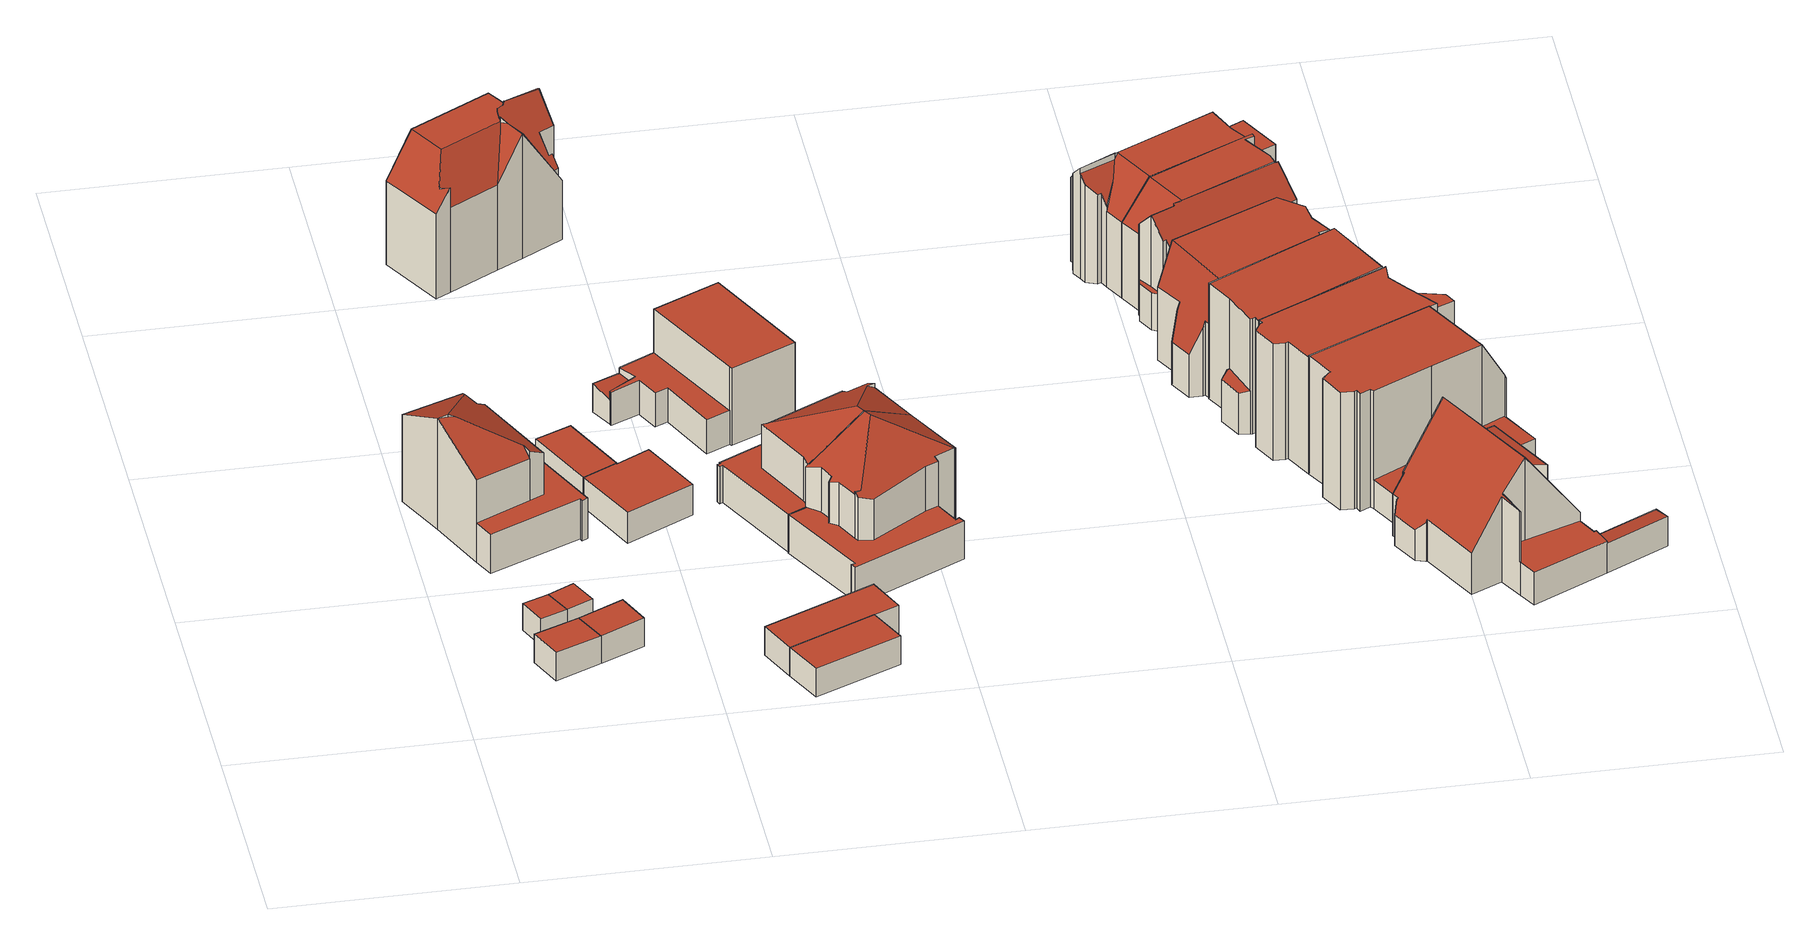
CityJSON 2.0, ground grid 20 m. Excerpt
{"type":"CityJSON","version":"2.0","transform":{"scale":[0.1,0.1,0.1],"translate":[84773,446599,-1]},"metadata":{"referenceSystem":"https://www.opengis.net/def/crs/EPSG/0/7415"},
"CityObjects":{
"building1":{"type":"Building","attributes":{"b3_bag_bag_overlap":0,"b3_dak_type":"horizontal","b3_h_dak_50p":3.14,"b3_h_dak_70p":3.15,"b3_h_dak_max":3.27,"b3_h_dak_min":3.03,"b3_h_maaiveld":0.453,"b3_kas_warenhuis":false,"b3_mutatie_ahn3_ahn4":false,"b3_opp_buitenmuur":30.89,"b3_opp_dak_plat":12.88,"b3_opp_dak_schuin":0,"b3_opp_grond":12.88,"b3_opp_scheidingsmuur":8.09,"b3_reconstructie_onvolledig":false,"b3_rmse_lod12":0.0433,"b3_rmse_lod13":0.0433,"b3_rmse_lod22":0.0393,"b3_val3dity_lod12":"[]","b3_val3dity_lod13":"[]","b3_val3dity_lod22":"[]","b3_volume_lod12":34.73,"b3_volume_lod13":34.73,"b3_volume_lod22":34.55,"geconstateerd":false,"oorspronkelijkbouwjaar":2001,"status":"Pand in gebruik"},"children":["building1-1"]},
"building1-1":{"type":"BuildingPart","parents":["building1"],"geometry":[{"type":"Solid","lod":"2.2","boundaries":[[[[0,1,2,3]],[[4,2,1,5]],[[6,3,2,4]],[[7,0,3,6]],[[5,1,0,7]],[[5,7,6,4]]]],"semantics":{"surfaces":[{"type":"GroundSurface"},{"type":"WallSurface","on_footprint_edge":true},{"type":"RoofSurface"}],"values":[[0,1,1,1,1,2]]}}]},
"building2":{"type":"Building","attributes":{"b3_bag_bag_overlap":0,"b3_dak_type":"horizontal","b3_h_dak_50p":2.95,"b3_h_dak_70p":2.98,"b3_h_dak_max":3.1,"b3_h_dak_min":2.84,"b3_h_maaiveld":0.466,"b3_kas_warenhuis":false,"b3_mutatie_ahn3_ahn4":false,"b3_opp_buitenmuur":19.03,"b3_opp_dak_plat":6.5,"b3_opp_dak_schuin":0,"b3_opp_grond":6.5,"b3_opp_scheidingsmuur":6.44,"b3_reconstructie_onvolledig":false,"b3_rmse_lod12":0.0446,"b3_rmse_lod13":0.0446,"b3_rmse_lod22":0.0413,"b3_val3dity_lod12":"[]","b3_val3dity_lod13":"[]","b3_val3dity_lod22":"[]","b3_volume_lod12":16.26,"b3_volume_lod13":16.26,"b3_volume_lod22":16.22,"geconstateerd":false,"oorspronkelijkbouwjaar":2000,"status":"Pand in gebruik"},"children":["building2-1"]},
"building2-1":{"type":"BuildingPart","parents":["building2"],"geometry":[{"type":"Solid","lod":"2.2","boundaries":[[[[8,9,10,11]],[[12,8,11,13]],[[13,11,10,14]],[[14,10,9,15]],[[15,9,8,12]],[[15,12,13,14]]]],"semantics":{"surfaces":[{"type":"GroundSurface"},{"type":"WallSurface","on_footprint_edge":true},{"type":"RoofSurface"}],"values":[[0,1,1,1,1,2]]}}]},
"building3":{"type":"Building","attributes":{"b3_bag_bag_overlap":0,"b3_dak_type":"horizontal","b3_h_dak_50p":2.95,"b3_h_dak_70p":2.97,"b3_h_dak_max":3.22,"b3_h_dak_min":2.82,"b3_h_maaiveld":0.473,"b3_kas_warenhuis":false,"b3_mutatie_ahn3_ahn4":false,"b3_opp_buitenmuur":18.56,"b3_opp_dak_plat":6.34,"b3_opp_dak_schuin":0,"b3_opp_grond":6.34,"b3_opp_scheidingsmuur":6.44,"b3_reconstructie_onvolledig":false,"b3_rmse_lod12":0.0489,"b3_rmse_lod13":0.0489,"b3_rmse_lod22":0.0444,"b3_val3dity_lod12":"[]","b3_val3dity_lod13":"[]","b3_val3dity_lod22":"[]","b3_volume_lod12":15.8,"b3_volume_lod13":15.8,"b3_volume_lod22":15.72,"geconstateerd":false,"oorspronkelijkbouwjaar":2000,"status":"Pand in gebruik"},"children":["building3-1"]},
"building3-1":{"type":"BuildingPart","parents":["building3"],"geometry":[{"type":"Solid","lod":"2.2","boundaries":[[[[10,16,17,11]],[[18,17,16,19]],[[13,11,17,18]],[[14,10,11,13]],[[19,16,10,14]],[[19,14,13,18]]]],"semantics":{"surfaces":[{"type":"GroundSurface"},{"type":"WallSurface","on_footprint_edge":true},{"type":"RoofSurface"}],"values":[[0,1,1,1,1,2]]}}]},
"building4":{"type":"Building","attributes":{"b3_bag_bag_overlap":0,"b3_bouwlagen":3,"b3_dak_type":"slanted","b3_h_dak_50p":8.57,"b3_h_dak_70p":9.2,"b3_h_dak_max":10.97,"b3_h_dak_min":0.78,"b3_h_maaiveld":0.42,"b3_kas_warenhuis":false,"b3_mutatie_ahn3_ahn4":false,"b3_opp_buitenmuur":213.4,"b3_opp_dak_plat":38.55,"b3_opp_dak_schuin":71.16,"b3_opp_grond":101.94,"b3_opp_scheidingsmuur":97.45,"b3_reconstructie_onvolledig":false,"b3_rmse_lod12":3.26,"b3_rmse_lod13":0.669,"b3_rmse_lod22":0.322,"b3_val3dity_lod12":"[]","b3_val3dity_lod13":"[]","b3_val3dity_lod22":"[]","b3_volume_lod12":890.57,"b3_volume_lod13":725.4,"b3_volume_lod22":702.52,"geconstateerd":false,"oorspronkelijkbouwjaar":2000,"status":"Pand in gebruik"},"children":["building4-1"]},
"building4-1":{"type":"BuildingPart","parents":["building4"],"geometry":[{"type":"Solid","lod":"2.2","boundaries":[[[[20,21,22,23,24,25,26,27,28,29,30,31,32,33]],[[34,31,30,35]],[[35,30,29,36]],[[37,38,39]],[[36,29,28,40]],[[40,28,27,41]],[[41,27,26,42]],[[43,44,25,24,45]],[[46,47,48,49]],[[49,50,51]],[[52,23,22,53]],[[53,22,21,54]],[[42,26,25,44]],[[55,56,44,43]],[[47,33,32,57]],[[45,24,23,52]],[[58,20,33,47,46]],[[50,49,48,56,55]],[[54,21,20,58]],[[38,37,58]],[[57,32,31,34]],[[50,55,43,45,52,37,39,51]],[[38,58,46,49,51,39]],[[37,52,53,54,58]],[[57,34,35,36,40,41,42,44,56,48,47]]]],"semantics":{"surfaces":[{"type":"GroundSurface"},{"type":"WallSurface","on_footprint_edge":true},{"type":"WallSurface","on_footprint_edge":false},{"type":"RoofSurface"}],"values":[[0,1,1,2,1,1,1,1,2,2,1,1,1,2,1,1,1,2,1,2,1,3,3,3,3]]}}]},
"building5":{"type":"Building","attributes":{"b3_bag_bag_overlap":0,"b3_dak_type":"horizontal","b3_h_dak_50p":3.13,"b3_h_dak_70p":3.15,"b3_h_dak_max":3.24,"b3_h_dak_min":2.98,"b3_h_maaiveld":0.472,"b3_kas_warenhuis":false,"b3_mutatie_ahn3_ahn4":false,"b3_opp_buitenmuur":30.28,"b3_opp_dak_plat":12.7,"b3_opp_dak_schuin":0,"b3_opp_grond":12.7,"b3_opp_scheidingsmuur":8.09,"b3_reconstructie_onvolledig":false,"b3_rmse_lod12":0.042,"b3_rmse_lod13":0.042,"b3_rmse_lod22":0.0359,"b3_val3dity_lod12":"[]","b3_val3dity_lod13":"[]","b3_val3dity_lod22":"[]","b3_volume_lod12":33.99,"b3_volume_lod13":33.99,"b3_volume_lod22":33.8,"geconstateerd":false,"oorspronkelijkbouwjaar":2001,"status":"Pand in gebruik"},"children":["building5-1"]},
"building5-1":{"type":"BuildingPart","parents":["building5"],"geometry":[{"type":"Solid","lod":"2.2","boundaries":[[[[59,1,0,60]],[[61,59,60,62]],[[62,60,0,7]],[[7,0,1,5]],[[5,1,59,61]],[[5,61,62,7]]]],"semantics":{"surfaces":[{"type":"GroundSurface"},{"type":"WallSurface","on_footprint_edge":true},{"type":"RoofSurface"}],"values":[[0,1,1,1,1,2]]}}]},
"building6":{"type":"Building","attributes":{"b3_bag_bag_overlap":0,"b3_dak_type":"horizontal","b3_h_dak_50p":2.86,"b3_h_dak_70p":2.87,"b3_h_dak_max":2.99,"b3_h_dak_min":2.57,"b3_h_maaiveld":0.124,"b3_kas_warenhuis":false,"b3_mutatie_ahn3_ahn4":false,"b3_opp_buitenmuur":43.77,"b3_opp_dak_plat":20.63,"b3_opp_dak_schuin":0,"b3_opp_grond":20.63,"b3_opp_scheidingsmuur":8.85,"b3_reconstructie_onvolledig":false,"b3_rmse_lod12":0.0372,"b3_rmse_lod13":0.0372,"b3_rmse_lod22":0.0362,"b3_val3dity_lod12":"[]","b3_val3dity_lod13":"[]","b3_val3dity_lod22":"[]","b3_volume_lod12":56.62,"b3_volume_lod13":56.62,"b3_volume_lod22":56.45,"geconstateerd":false,"oorspronkelijkbouwjaar":2000,"status":"Pand in gebruik"},"children":["building6-1"]},
"building6-1":{"type":"BuildingPart","parents":["building6"],"geometry":[{"type":"Solid","lod":"2.2","boundaries":[[[[63,64,65,66]],[[67,65,64,68]],[[69,66,65,67]],[[70,63,66,69]],[[68,64,63,70]],[[68,70,69,67]]]],"semantics":{"surfaces":[{"type":"GroundSurface"},{"type":"WallSurface","on_footprint_edge":true},{"type":"RoofSurface"}],"values":[[0,1,1,1,1,2]]}}]},
"building7":{"type":"Building","attributes":{"b3_bag_bag_overlap":0,"b3_bouwlagen":2,"b3_dak_type":"horizontal","b3_h_dak_50p":2.9,"b3_h_dak_70p":3.01,"b3_h_dak_max":3.26,"b3_h_dak_min":2.72,"b3_h_maaiveld":0.139,"b3_kas_warenhuis":false,"b3_mutatie_ahn3_ahn4":false,"b3_opp_buitenmuur":61.26,"b3_opp_dak_plat":38.73,"b3_opp_dak_schuin":0,"b3_opp_grond":38.73,"b3_opp_scheidingsmuur":8.85,"b3_reconstructie_onvolledig":false,"b3_rmse_lod12":0.142,"b3_rmse_lod13":0.142,"b3_rmse_lod22":0.124,"b3_val3dity_lod12":"[]","b3_val3dity_lod13":"[]","b3_val3dity_lod22":"[]","b3_volume_lod12":111.57,"b3_volume_lod13":111.57,"b3_volume_lod22":108.86,"geconstateerd":false,"oorspronkelijkbouwjaar":2000,"status":"Pand in gebruik (niet ingemeten)"},"children":["building7-1"]},
"building7-1":{"type":"BuildingPart","parents":["building7"],"geometry":[{"type":"Solid","lod":"2.2","boundaries":[[[[71,72,73,65,64,74,75]],[[76,71,75,77]],[[78,73,72,79]],[[67,65,73,78]],[[80,74,64,68]],[[68,64,65,67]],[[77,75,74,80]],[[79,72,71,76]],[[79,76,77,80,68,67,78]]]],"semantics":{"surfaces":[{"type":"GroundSurface"},{"type":"WallSurface","on_footprint_edge":true},{"type":"RoofSurface"}],"values":[[0,1,1,1,1,1,1,1,2]]}}]},
"building8":{"type":"Building","attributes":{"b3_bag_bag_overlap":0,"b3_dak_type":"horizontal","b3_h_dak_50p":2.9,"b3_h_dak_70p":2.91,"b3_h_dak_max":3.02,"b3_h_dak_min":2.67,"b3_h_maaiveld":0.216,"b3_kas_warenhuis":false,"b3_mutatie_ahn3_ahn4":false,"b3_opp_buitenmuur":40.46,"b3_opp_dak_plat":28.59,"b3_opp_dak_schuin":0,"b3_opp_grond":28.58,"b3_opp_scheidingsmuur":21.48,"b3_reconstructie_onvolledig":false,"b3_rmse_lod12":0.0459,"b3_rmse_lod13":0.0459,"b3_rmse_lod22":0.0409,"b3_val3dity_lod12":"[]","b3_val3dity_lod13":"[]","b3_val3dity_lod22":"[]","b3_volume_lod12":76.99,"b3_volume_lod13":76.99,"b3_volume_lod22":76.48,"geconstateerd":false,"oorspronkelijkbouwjaar":2002,"status":"Pand in gebruik"},"children":["building8-1"]},
"building8-1":{"type":"BuildingPart","parents":["building8"],"geometry":[{"type":"Solid","lod":"2.2","boundaries":[[[[81,82,83,84]],[[85,83,82,86]],[[87,84,83,85]],[[88,81,84,87]],[[86,82,81,88]],[[86,88,87,85]]]],"semantics":{"surfaces":[{"type":"GroundSurface"},{"type":"WallSurface","on_footprint_edge":true},{"type":"RoofSurface"}],"values":[[0,1,1,1,1,2]]}}]},
"building9":{"type":"Building","attributes":{"b3_bag_bag_overlap":0,"b3_bouwlagen":3,"b3_dak_type":"slanted","b3_h_dak_50p":11.2,"b3_h_dak_70p":11.78,"b3_h_dak_max":11.91,"b3_h_dak_min":6.09,"b3_h_maaiveld":0.107,"b3_kas_warenhuis":false,"b3_mutatie_ahn3_ahn4":false,"b3_opp_buitenmuur":236.27,"b3_opp_dak_plat":26.37,"b3_opp_dak_schuin":100.97,"b3_opp_grond":81.33,"b3_opp_scheidingsmuur":146.89,"b3_reconstructie_onvolledig":false,"b3_rmse_lod12":1.6,"b3_rmse_lod13":1.6,"b3_rmse_lod22":0.0394,"b3_val3dity_lod12":"[]","b3_val3dity_lod13":"[]","b3_val3dity_lod22":"[]","b3_volume_lod12":949.26,"b3_volume_lod13":949.26,"b3_volume_lod22":853.35,"geconstateerd":false,"oorspronkelijkbouwjaar":2008,"status":"Pand in gebruik"},"children":["building9-1"]},
"building9-1":{"type":"BuildingPart","parents":["building9"],"geometry":[{"type":"Solid","lod":"2.2","boundaries":[[[[89,90,91,92,93,94,95,96,97,98,99,100,101,102,103,104]],[[105,106,107]],[[108,93,92,109]],[[110,111,112,113]],[[113,112,114,115]],[[109,92,91,116]],[[117,100,99,118]],[[119,101,100,117]],[[118,99,98,120]],[[121,122,123,124]],[[106,105,102,101,119]],[[125,97,96,126]],[[127,128,129]],[[120,98,97,125]],[[130,104,103,131]],[[132,89,104,130]],[[131,103,102,105]],[[133,134,111,110]],[[135,136,95,94,137]],[[138,114,112]],[[138,112,139]],[[140,141,134,133]],[[142,143,144]],[[141,140,144]],[[143,142,145]],[[137,94,93,108]],[[124,123,136,135]],[[122,121,146]],[[147,148,146]],[[126,96,95,136]],[[116,91,90,149,150]],[[150,149,128,127]],[[148,147,151,152]],[[152,151,153]],[[149,90,89,132]],[[138,139,132,130,115,114]],[[124,135,137,121]],[[126,136,123,122,146,148,154,125]],[[150,127,129,155,108,109,116]],[[107,142,144,140,133,110,113,115,130,131,105]],[[145,153,151,147,146,121,137,108,155,112,111,134,141,144,143]],[[149,132,139,112,155,129,128]],[[142,107,106,119,117,118,120,125,154,148,152,153,145]]]],"semantics":{"surfaces":[{"type":"GroundSurface"},{"type":"WallSurface","on_footprint_edge":false},{"type":"WallSurface","on_footprint_edge":true},{"type":"RoofSurface"}],"values":[[0,1,2,1,1,2,2,2,2,1,2,2,1,2,2,2,2,1,2,1,1,1,1,1,1,2,1,1,1,2,2,1,1,1,2,3,3,3,3,3,3,3,3]]}}]},
"building10":{"type":"Building","attributes":{"b3_bag_bag_overlap":0,"b3_dak_type":"horizontal","b3_h_dak_50p":2.89,"b3_h_dak_70p":2.95,"b3_h_dak_max":3.09,"b3_h_dak_min":2.6,"b3_h_maaiveld":0.171,"b3_kas_warenhuis":false,"b3_mutatie_ahn3_ahn4":false,"b3_opp_buitenmuur":54.2,"b3_opp_dak_plat":36.25,"b3_opp_dak_schuin":0,"b3_opp_grond":36.25,"b3_opp_scheidingsmuur":21.48,"b3_reconstructie_onvolledig":false,"b3_rmse_lod12":0.0918,"b3_rmse_lod13":0.0918,"b3_rmse_lod22":0.0817,"b3_val3dity_lod12":"[]","b3_val3dity_lod13":"[]","b3_val3dity_lod22":"[]","b3_volume_lod12":100.75,"b3_volume_lod13":100.75,"b3_volume_lod22":99.24,"geconstateerd":false,"oorspronkelijkbouwjaar":2000,"status":"Pand in gebruik"},"children":["building10-1"]},
"building10-1":{"type":"BuildingPart","parents":["building10"],"geometry":[{"type":"Solid","lod":"2.2","boundaries":[[[[84,156,157,158]],[[87,84,158,159]],[[159,158,157,160]],[[160,157,156,161]],[[161,156,84,87]],[[161,87,159,160]]]],"semantics":{"surfaces":[{"type":"GroundSurface"},{"type":"WallSurface","on_footprint_edge":true},{"type":"RoofSurface"}],"values":[[0,1,1,1,1,2]]}}]},
"building11":{"type":"Building","attributes":{"b3_dak_type":"multiple horizontal","b3_h_dak_50p":7.28,"b3_h_dak_70p":7.32,"b3_h_dak_max":8.08,"b3_h_dak_min":2.28,"b3_h_maaiveld":-0.041,"b3_kas_warenhuis":false,"b3_mutatie_ahn3_ahn4":false,"b3_opp_buitenmuur":278.87,"b3_opp_dak_plat":90.12,"b3_opp_dak_schuin":5.19,"b3_opp_grond":95.24,"b3_opp_scheidingsmuur":0,"b3_reconstructie_onvolledig":false,"b3_rmse_lod12":2.58,"b3_rmse_lod13":0.211,"b3_rmse_lod22":0.0937,"b3_val3dity_lod12":"[]","b3_val3dity_lod13":"[]","b3_val3dity_lod22":"[]","b3_volume_lod12":699.58,"b3_volume_lod13":568.89,"b3_volume_lod22":563.5,"geconstateerd":false,"oorspronkelijkbouwjaar":1921,"status":"Verbouwing pand"},"children":["building11-1"]},
"building11-1":{"type":"BuildingPart","parents":["building11"],"geometry":[{"type":"Solid","lod":"2.2","boundaries":[[[[162,163,164,165,166,167,168,169,170,171,172,173,174,175]],[[176,177,178,179]],[[180,181,177,176]],[[182,164,163,183,184]],[[185,171,170,186]],[[187,172,171,185]],[[186,170,169,188]],[[188,169,168,189]],[[189,168,167,190]],[[191,190,167,166,192]],[[193,165,164,182]],[[184,183,190,191]],[[194,162,175,181,180]],[[195,174,173,178]],[[179,178,173,172,187]],[[181,175,174,195]],[[183,163,162,194]],[[192,166,165,193]],[[181,195,178,177]],[[183,194,180,176,179,187,185,186,188,189,190]],[[192,193,182,184,191]]]],"semantics":{"surfaces":[{"type":"GroundSurface"},{"type":"WallSurface","on_footprint_edge":false},{"type":"WallSurface","on_footprint_edge":true},{"type":"RoofSurface"}],"values":[[0,1,1,2,2,2,2,2,2,2,2,1,2,2,2,2,2,2,3,3,3]]}}]},
"building12":{"type":"Building","attributes":{"b3_bag_bag_overlap":0,"b3_bouwlagen":3,"b3_dak_type":"slanted","b3_h_dak_50p":8.1,"b3_h_dak_70p":8.7,"b3_h_dak_max":10.43,"b3_h_dak_min":0.25,"b3_h_maaiveld":0.075,"b3_kas_warenhuis":false,"b3_mutatie_ahn3_ahn4":false,"b3_opp_buitenmuur":205.43,"b3_opp_dak_plat":41.47,"b3_opp_dak_schuin":66.75,"b3_opp_grond":100.78,"b3_opp_scheidingsmuur":98.02,"b3_reconstructie_onvolledig":false,"b3_rmse_lod12":3.23,"b3_rmse_lod13":0.681,"b3_rmse_lod22":0.311,"b3_val3dity_lod12":"[]","b3_val3dity_lod13":"[]","b3_val3dity_lod22":"[]","b3_volume_lod12":860.66,"b3_volume_lod13":680.66,"b3_volume_lod22":659.55,"geconstateerd":false,"oorspronkelijkbouwjaar":2000,"status":"Pand in gebruik"},"children":["building12-1"]},
"building12-1":{"type":"BuildingPart","parents":["building12"],"geometry":[{"type":"Solid","lod":"2.2","boundaries":[[[[196,197,198,199,200,201,202,203,204,205,206,207,208,209,210,211,212,213]],[[214,200,199,215]],[[216,201,200,214]],[[217,218,219,220]],[[221,212,211,222]],[[215,199,198,223]],[[224,225,213,212,221]],[[226,206,205,227]],[[227,205,204,228]],[[229,230,218,217]],[[228,204,203,231]],[[232,202,201,216]],[[233,208,207,234,235]],[[236,209,208,233]],[[234,207,206,226]],[[222,211,210,237]],[[237,238,239]],[[238,237,210,209,236]],[[235,234,230,229]],[[240,196,213,225]],[[220,219,225,224]],[[223,198,197,241]],[[231,203,202,232]],[[241,197,196,240]],[[239,242,221,222,237]],[[229,242,239,238,236,233,235]],[[220,224,221,242,229,217]],[[241,240,225,219,218,230,234,226,227,228,231,232,216,214,215,223]]]],"semantics":{"surfaces":[{"type":"GroundSurface"},{"type":"WallSurface","on_footprint_edge":true},{"type":"WallSurface","on_footprint_edge":false},{"type":"RoofSurface"}],"values":[[0,1,1,2,1,1,1,1,1,2,1,1,1,1,1,1,2,1,2,1,2,1,1,1,3,3,3,3]]}}]},
"building13":{"type":"Building","attributes":{"b3_bag_bag_overlap":0,"b3_bouwlagen":3,"b3_dak_type":"slanted","b3_h_dak_50p":8.06,"b3_h_dak_70p":8.69,"b3_h_dak_max":10.45,"b3_h_dak_min":3.41,"b3_h_maaiveld":0.049,"b3_kas_warenhuis":false,"b3_mutatie_ahn3_ahn4":false,"b3_opp_buitenmuur":207.67,"b3_opp_dak_plat":37.09,"b3_opp_dak_schuin":69.19,"b3_opp_grond":100.94,"b3_opp_scheidingsmuur":98.02,"b3_reconstructie_onvolledig":false,"b3_rmse_lod12":3.22,"b3_rmse_lod13":0.615,"b3_rmse_lod22":0.0873,"b3_val3dity_lod12":"[]","b3_val3dity_lod13":"[]","b3_val3dity_lod22":"[]","b3_volume_lod12":868.66,"b3_volume_lod13":694.81,"b3_volume_lod22":672.47,"geconstateerd":false,"oorspronkelijkbouwjaar":2000,"status":"Pand in gebruik"},"children":["building13-1"]},
"building13-1":{"type":"BuildingPart","parents":["building13"],"geometry":[{"type":"Solid","lod":"2.2","boundaries":[[[[243,244,245,246,247,248,249,250,251,252,253,254,255,256]],[[257,255,254,258]],[[258,254,253,259]],[[259,253,252,260]],[[261,256,255,257]],[[262,243,256,261]],[[263,264,251,250,265]],[[265,250,249,266]],[[267,248,247,222]],[[268,269,264,263]],[[260,252,251,264]],[[270,271,272,273]],[[266,249,248,267]],[[274,275,276,277]],[[277,276,278,279]],[[273,272,269,268]],[[280,281,275,274]],[[282,245,244,240]],[[283,282,281,280]],[[221,246,245,282,283]],[[222,247,246,221]],[[279,278,284,285]],[[285,286,287]],[[286,285,284,271,270]],[[240,244,243,262]],[[221,288,266,267,222]],[[287,288,221,283,280,274,277,279,285]],[[286,270,273,268,263,265,266,288,287]],[[240,262,261,257,258,259,260,264,269,272,271,284,278,276,275,281,282]]]],"semantics":{"surfaces":[{"type":"GroundSurface"},{"type":"WallSurface","on_footprint_edge":true},{"type":"WallSurface","on_footprint_edge":false},{"type":"RoofSurface"}],"values":[[0,1,1,1,1,1,1,1,1,2,1,2,1,2,2,2,2,1,2,1,1,2,2,2,1,3,3,3,3]]}}]},
"building14":{"type":"Building","attributes":{"b3_bag_bag_overlap":0,"b3_bouwlagen":3,"b3_dak_type":"slanted","b3_h_dak_50p":10.21,"b3_h_dak_70p":10.31,"b3_h_dak_max":11.2,"b3_h_dak_min":-0.11,"b3_h_maaiveld":-0.233,"b3_kas_warenhuis":false,"b3_mutatie_ahn3_ahn4":false,"b3_opp_buitenmuur":256.6,"b3_opp_dak_plat":70.54,"b3_opp_dak_schuin":47.11,"b3_opp_grond":95.26,"b3_opp_scheidingsmuur":136.32,"b3_reconstructie_onvolledig":false,"b3_rmse_lod12":1.86,"b3_rmse_lod13":1.86,"b3_rmse_lod22":0.759,"b3_val3dity_lod12":"[]","b3_val3dity_lod13":"[]","b3_val3dity_lod22":"[]","b3_volume_lod12":1004.27,"b3_volume_lod13":1004.27,"b3_volume_lod22":931.93,"geconstateerd":false,"oorspronkelijkbouwjaar":1910,"status":"Pand in gebruik"},"children":["building14-1"]},
"building14-1":{"type":"BuildingPart","parents":["building14"],"geometry":[{"type":"Solid","lod":"2.2","boundaries":[[[[289,290,291,292,293,294,295,296,297,298,299,300,301,302]],[[303,300,299,304]],[[304,299,298,305]],[[306,301,300,303]],[[307,308,309,310]],[[305,298,297,311]],[[312,296,295,313]],[[311,297,296,312]],[[313,295,294,314]],[[315,291,290,316]],[[317,292,291,315]],[[318,302,301,306]],[[319,320,289,302,318]],[[314,294,293,321]],[[321,293,292,317,322]],[[316,290,289,320]],[[323,324,308,307]],[[325,326,324,323]],[[322,317,326,325]],[[310,309,320,319]],[[314,321,318,306,303,304,305,311,312,313]],[[320,309,308,324,326,317,315,316]],[[310,319,318,321,322,325,323,307]]]],"semantics":{"surfaces":[{"type":"GroundSurface"},{"type":"WallSurface","on_footprint_edge":true},{"type":"WallSurface","on_footprint_edge":false},{"type":"RoofSurface"}],"values":[[0,1,1,1,2,1,1,1,1,1,1,1,1,1,1,1,2,2,2,2,3,3,3]]}}]},
"building15":{"type":"Building","attributes":{"b3_bag_bag_overlap":0,"b3_bouwlagen":3,"b3_dak_type":"slanted","b3_h_dak_50p":9.61,"b3_h_dak_70p":9.98,"b3_h_dak_max":10.44,"b3_h_dak_min":-0.14,"b3_h_maaiveld":-0.22,"b3_kas_warenhuis":false,"b3_mutatie_ahn3_ahn4":false,"b3_opp_buitenmuur":229.39,"b3_opp_dak_plat":55.97,"b3_opp_dak_schuin":62.93,"b3_opp_grond":98.76,"b3_opp_scheidingsmuur":136.77,"b3_reconstructie_onvolledig":false,"b3_rmse_lod12":2.88,"b3_rmse_lod13":0.89,"b3_rmse_lod22":0.391,"b3_val3dity_lod12":"[]","b3_val3dity_lod13":"[]","b3_val3dity_lod22":"[]","b3_volume_lod12":1006.92,"b3_volume_lod13":895.75,"b3_volume_lod22":846.94,"geconstateerd":false,"oorspronkelijkbouwjaar":1918,"status":"Pand in gebruik"},"children":["building15-1"]},
"building15-1":{"type":"BuildingPart","parents":["building15"],"geometry":[{"type":"Solid","lod":"2.2","boundaries":[[[[327,328,329,330,331,332,333,334,335,336,337,338,339,340,341]],[[342,328,327,343,344]],[[345,329,328,342]],[[346,330,329,345]],[[347,341,340,348]],[[348,340,339,349]],[[350,351,352,353]],[[354,338,337,355]],[[349,339,338,354,356]],[[357,333,332,358]],[[353,352,358,359]],[[356,354,360]],[[361,334,333,357]],[[362,331,330,346]],[[363,335,334,361]],[[343,327,341,347]],[[355,337,336,364]],[[364,336,335,363,365]],[[359,358,332,331,362]],[[365,363,351,350]],[[344,343,366,367]],[[367,366,368]],[[351,363,361,357,358,352]],[[366,343,347,348,349,356,360]],[[368,364,365,350,353]],[[368,366,360,354,355,364]],[[367,368,353,359,362,346,345,342,344]]]],"semantics":{"surfaces":[{"type":"GroundSurface"},{"type":"WallSurface","on_footprint_edge":true},{"type":"WallSurface","on_footprint_edge":false},{"type":"RoofSurface"}],"values":[[0,1,1,1,1,1,2,1,1,1,2,2,1,1,1,1,1,1,1,2,2,2,3,3,3,3,3]]}}]},
"building16":{"type":"Building","attributes":{"b3_bag_bag_overlap":0,"b3_bouwlagen":3,"b3_dak_type":"multiple horizontal","b3_h_dak_50p":10.58,"b3_h_dak_70p":10.61,"b3_h_dak_max":10.91,"b3_h_dak_min":3.38,"b3_h_maaiveld":-0.269,"b3_kas_warenhuis":false,"b3_mutatie_ahn3_ahn4":false,"b3_opp_buitenmuur":159.36,"b3_opp_dak_plat":80.99,"b3_opp_dak_schuin":14.87,"b3_opp_grond":95.66,"b3_opp_scheidingsmuur":283.13,"b3_reconstructie_onvolledig":false,"b3_rmse_lod12":1.5,"b3_rmse_lod13":0.16,"b3_rmse_lod22":0.184,"b3_val3dity_lod12":"[]","b3_val3dity_lod13":"[]","b3_val3dity_lod22":"[]","b3_volume_lod12":1040.28,"b3_volume_lod13":981.35,"b3_volume_lod22":978,"geconstateerd":false,"oorspronkelijkbouwjaar":1910,"status":"Pand in gebruik"},"children":["building16-1"]},
"building16-1":{"type":"BuildingPart","parents":["building16"],"geometry":[{"type":"Solid","lod":"2.2","boundaries":[[[[369,370,371,372,373,374,375,376,377,378,379,380,381]],[[382,380,379,383]],[[315,373,372,384]],[[385,374,373,315]],[[386,381,380,382]],[[387,378,377,388]],[[388,377,376,389]],[[390,383,379,378,387]],[[389,376,375,391,392]],[[391,375,374,385]],[[393,384,372,371,394]],[[395,396,383,390]],[[397,369,381,386]],[[396,370,369,397]],[[394,371,370,396,395]],[[392,391,384,393]],[[396,397,386,382,383]],[[384,391,385,315]],[[392,393,394,395,390,387,388,389]]]],"semantics":{"surfaces":[{"type":"GroundSurface"},{"type":"WallSurface","on_footprint_edge":true},{"type":"WallSurface","on_footprint_edge":false},{"type":"RoofSurface"}],"values":[[0,1,1,1,1,1,1,1,1,1,1,2,1,1,1,2,3,3,3]]}}]},
"building17":{"type":"Building","attributes":{"b3_bag_bag_overlap":0,"b3_bouwlagen":3,"b3_dak_type":"slanted","b3_h_dak_50p":9.58,"b3_h_dak_70p":10,"b3_h_dak_max":10.29,"b3_h_dak_min":3.24,"b3_h_maaiveld":-0.208,"b3_kas_warenhuis":false,"b3_mutatie_ahn3_ahn4":false,"b3_opp_buitenmuur":242.18,"b3_opp_dak_plat":57.31,"b3_opp_dak_schuin":61.3,"b3_opp_grond":98.39,"b3_opp_scheidingsmuur":129.97,"b3_reconstructie_onvolledig":false,"b3_rmse_lod12":2.83,"b3_rmse_lod13":0.909,"b3_rmse_lod22":0.048,"b3_val3dity_lod12":"[]","b3_val3dity_lod13":"[]","b3_val3dity_lod22":"[]","b3_volume_lod12":1003.62,"b3_volume_lod13":882.12,"b3_volume_lod22":832.79,"geconstateerd":false,"oorspronkelijkbouwjaar":1914,"status":"Pand in gebruik"},"children":["building17-1"]},
"building17-1":{"type":"BuildingPart","parents":["building17"],"geometry":[{"type":"Solid","lod":"2.2","boundaries":[[[[398,399,400,401,402,403,404,405,406,407,408,337,409,410,334,411]],[[412,405,404,413]],[[414,407,406,415,416]],[[417,418,419,420]],[[415,406,405,412]],[[421,422,408,407,414]],[[355,337,408,422]],[[423,402,401,424]],[[424,401,400,425]],[[426,409,337,355]],[[420,419,403,402,423]],[[425,400,399,427]],[[428,411,334,361]],[[429,398,411,428]],[[430,431,432,433,434]],[[435,436,437,438]],[[413,404,403,419]],[[436,435,439]],[[422,421,440]],[[416,415,418,417]],[[437,436,441]],[[442,443,444,445]],[[361,334,410,444]],[[445,444,410,409,426]],[[434,433,446,447]],[[427,399,398,429,448]],[[431,430,438]],[[448,429,449,450]],[[450,449,432,431]],[[447,446,443,442]],[[415,412,413,419,418]],[[440,439,435,438,426,355,422]],[[441,436,439,440,421,414,416,417]],[[450,431,438,437,441,417,420,423,424,425,427,448]],[[443,446,433,432,449,429,428,361,444]],[[447,442,445,426,438,430,434]]]],"semantics":{"surfaces":[{"type":"GroundSurface"},{"type":"WallSurface","on_footprint_edge":true},{"type":"WallSurface","on_footprint_edge":false},{"type":"RoofSurface"}],"values":[[0,1,1,2,1,1,1,1,1,1,1,1,1,1,2,2,1,2,2,2,2,2,1,1,2,1,2,2,2,2,3,3,3,3,3,3]]}}]},
"building18":{"type":"Building","attributes":{"b3_bag_bag_overlap":0,"b3_bouwlagen":3,"b3_dak_type":"multiple horizontal","b3_h_dak_50p":10.59,"b3_h_dak_70p":10.62,"b3_h_dak_max":10.94,"b3_h_dak_min":6.94,"b3_h_maaiveld":-0.282,"b3_kas_warenhuis":false,"b3_mutatie_ahn3_ahn4":false,"b3_opp_buitenmuur":166.32,"b3_opp_dak_plat":95.3,"b3_opp_dak_schuin":0,"b3_opp_grond":95.29,"b3_opp_scheidingsmuur":296.74,"b3_reconstructie_onvolledig":false,"b3_rmse_lod12":1,"b3_rmse_lod13":0.125,"b3_rmse_lod22":0.0688,"b3_val3dity_lod12":"[]","b3_val3dity_lod13":"[]","b3_val3dity_lod22":"[]","b3_volume_lod12":1039.03,"b3_volume_lod13":1005.24,"b3_volume_lod22":1001.11,"geconstateerd":false,"oorspronkelijkbouwjaar":1910,"status":"Pand in gebruik"},"children":["building18-1"]},
"building18-1":{"type":"BuildingPart","parents":["building18"],"geometry":[{"type":"Solid","lod":"2.2","boundaries":[[[[451,452,453,454,455,456,376,457,374,458,459,460,461]],[[462,452,451,463]],[[464,453,452,462]],[[465,455,454,466]],[[467,456,455,465]],[[466,454,453,464]],[[468,376,456,467]],[[463,451,461,469]],[[470,374,457,471]],[[472,473,471,474]],[[469,461,460,475,476]],[[476,475,477,478]],[[478,477,479,473,472]],[[474,471,457,376,468]],[[475,460,459,480]],[[481,458,374,470]],[[480,459,458,481,482]],[[482,481,479,477]],[[474,468,467,465,466,464,462,463,469,476,478,472]],[[479,481,470,471,473]],[[482,477,475,480]]]],"semantics":{"surfaces":[{"type":"GroundSurface"},{"type":"WallSurface","on_footprint_edge":true},{"type":"WallSurface","on_footprint_edge":false},{"type":"RoofSurface"}],"values":[[0,1,1,1,1,1,1,1,1,2,1,2,2,1,1,1,1,2,3,3,3]]}}]},
"building19":{"type":"Building","attributes":{"b3_bag_bag_overlap":0,"b3_bouwlagen":3,"b3_dak_type":"slanted","b3_h_dak_50p":10.64,"b3_h_dak_70p":10.71,"b3_h_dak_max":10.99,"b3_h_dak_min":2.37,"b3_h_maaiveld":-0.286,"b3_kas_warenhuis":false,"b3_mutatie_ahn3_ahn4":false,"b3_opp_buitenmuur":287.7,"b3_opp_dak_plat":130.87,"b3_opp_dak_schuin":31.69,"b3_opp_grond":148.44,"b3_opp_scheidingsmuur":175.81,"b3_reconstructie_onvolledig":false,"b3_rmse_lod12":4.43,"b3_rmse_lod13":0.841,"b3_rmse_lod22":0.278,"b3_val3dity_lod12":"[]","b3_val3dity_lod13":"[]","b3_val3dity_lod22":"[]","b3_volume_lod12":1631.33,"b3_volume_lod13":1249.22,"b3_volume_lod22":1203.27,"geconstateerd":false,"oorspronkelijkbouwjaar":1910,"status":"Pand in gebruik"},"children":["building19-1"]},
"building19-1":{"type":"BuildingPart","parents":["building19"],"geometry":[{"type":"Solid","lod":"2.2","boundaries":[[[[483,484,485,486,487,488,489,490,491,492,493,494,495,461,496,459,497,498,499]],[[500,493,492,501]],[[502,494,493,500]],[[503,495,494,502]],[[501,492,491,504]],[[504,491,490,505]],[[505,490,489,506]],[[506,489,488,507]],[[507,488,487,508,509]],[[508,487,486,510]],[[511,459,496,512]],[[513,497,459,511]],[[514,515,516,517]],[[518,519,515,514]],[[520,461,495,503]],[[510,486,485,521]],[[522,521,485,484,523]],[[524,498,497,513]],[[517,516,499,498,524]],[[525,526,521,522]],[[527,483,499,516]],[[512,496,461,520]],[[519,528,526,525]],[[509,508,528,519,518]],[[523,484,483,527]],[[517,524,513,511,512,514]],[[509,518,514,512,520,503,502,500,501,504,505,506,507]],[[528,508,510,521,526]],[[523,527,516,515,519,525,522]]]],"semantics":{"surfaces":[{"type":"GroundSurface"},{"type":"WallSurface","on_footprint_edge":true},{"type":"WallSurface","on_footprint_edge":false},{"type":"RoofSurface"}],"values":[[0,1,1,1,1,1,1,1,1,1,1,1,2,2,1,1,1,1,1,2,1,1,2,2,1,3,3,3,3]]}}]},
"building20":{"type":"Building","attributes":{"b3_bag_bag_overlap":0,"b3_bouwlagen":3,"b3_dak_type":"slanted","b3_h_dak_50p":6.17,"b3_h_dak_70p":7.77,"b3_h_dak_max":10.66,"b3_h_dak_min":-0.27,"b3_h_maaiveld":-0.296,"b3_kas_warenhuis":false,"b3_mutatie_ahn3_ahn4":false,"b3_opp_buitenmuur":265.22,"b3_opp_dak_plat":37.58,"b3_opp_dak_schuin":178.15,"b3_opp_grond":145.04,"b3_opp_scheidingsmuur":64.28,"b3_reconstructie_onvolledig":false,"b3_rmse_lod12":3,"b3_rmse_lod13":1.82,"b3_rmse_lod22":0.326,"b3_val3dity_lod12":"[]","b3_val3dity_lod13":"[]","b3_val3dity_lod22":"[]","b3_volume_lod12":1161.83,"b3_volume_lod13":1056.78,"b3_volume_lod22":912.66,"geconstateerd":false,"oorspronkelijkbouwjaar":1924,"status":"Pand in gebruik"},"children":["building20-1"]},
"building20-1":{"type":"BuildingPart","parents":["building20"],"geometry":[{"type":"Solid","lod":"2.2","boundaries":[[[[529,530,531,532,533,534,535,536,537,538,539,486,540,541,484,542,543,544,545,546,547,548,549]],[[550,534,533,551]],[[551,533,532,552]],[[553,548,547,554]],[[555,549,548,553,556]],[[557,535,534,550]],[[552,532,531,558]],[[558,531,530,559]],[[560,529,549,555]],[[554,547,546,561]],[[561,546,545,562]],[[563,484,541,564]],[[565,486,539,566]],[[566,539,538,567]],[[568,536,535,557]],[[567,538,537,569]],[[569,537,536,568]],[[570,544,543,571]],[[572,562,545,544,570]],[[556,553,562,572]],[[573,540,486,565]],[[564,541,540,573]],[[574,575,571,576]],[[576,571,543,542,577]],[[578,577,542,484,563]],[[577,578,579]],[[580,581,575,574]],[[582,560,581,580]],[[559,530,529,560,582]],[[562,553,554,561]],[[579,578,563,564]],[[577,579,564,573,574,576]],[[581,560,555,556,572,570,571,575]],[[559,582,580,574,573,565,566,567,569,568,557,550,551,552,558]]]],"semantics":{"surfaces":[{"type":"GroundSurface"},{"type":"WallSurface","on_footprint_edge":true},{"type":"WallSurface","on_footprint_edge":false},{"type":"RoofSurface"}],"values":[[0,1,1,1,1,1,1,1,1,1,1,1,1,1,1,1,1,1,1,2,1,1,2,1,1,2,2,2,1,3,3,3,3,3]]}}]},
"building21":{"type":"Building","attributes":{"b3_bag_bag_overlap":0,"b3_dak_type":"horizontal","b3_h_dak_50p":2.43,"b3_h_dak_70p":2.44,"b3_h_dak_max":2.66,"b3_h_dak_min":2.22,"b3_h_maaiveld":-0.352,"b3_kas_warenhuis":false,"b3_mutatie_ahn3_ahn4":false,"b3_opp_buitenmuur":64.63,"b3_opp_dak_plat":37.65,"b3_opp_dak_schuin":0,"b3_opp_grond":37.65,"b3_opp_scheidingsmuur":6.81,"b3_reconstructie_onvolledig":false,"b3_rmse_lod12":0.0296,"b3_rmse_lod13":0.0296,"b3_rmse_lod22":0.0271,"b3_val3dity_lod12":"[]","b3_val3dity_lod13":"[]","b3_val3dity_lod22":"[]","b3_volume_lod12":104.98,"b3_volume_lod13":104.98,"b3_volume_lod22":104.61,"geconstateerd":false,"oorspronkelijkbouwjaar":1937,"status":"Pand in gebruik"},"children":["building21-1"]},
"building21-1":{"type":"BuildingPart","parents":["building21"],"geometry":[{"type":"Solid","lod":"2.2","boundaries":[[[[583,584,585,586,587,588,589]],[[590,583,589,591]],[[591,589,588,592]],[[592,588,587,593]],[[594,585,584,595]],[[596,586,585,594]],[[593,587,586,596]],[[595,584,583,590]],[[595,590,591,592,593,596,594]]]],"semantics":{"surfaces":[{"type":"GroundSurface"},{"type":"WallSurface","on_footprint_edge":true},{"type":"RoofSurface"}],"values":[[0,1,1,1,1,1,1,1,2]]}}]}
},
"vertices":[
[101,100,15],[114,72,15],[75,55,15],[63,83,15],[75,55,42],[114,72,41],[63,83,42],[101,100,41],
[72,105,15],[62,129,15],[84,139,15],[95,116,15],[72,105,40],[95,116,39],[84,139,39],[62,129,40],
[106,149,15],[117,125,15],[117,125,40],[106,149,40],
[22,278,14],[2,321,14],[54,344,14],[55,341,14],[62,327,14],[69,330,14],[87,338,14],[86,339,14],[91,341,14],[135,245,14],[130,242,14],[129,245,14],[52,211,14],[44,228,14],[129,245,52],[130,242,52],[135,245,52],[31,280,120],[31,280,118],[36,281,117],[91,341,52],[86,339,52],[87,338,52],[69,330,91],[69,330,52],[62,327,95],[44,228,92],[44,228,51],[90,250,52],[90,250,91],[90,250,98],[87,261,97],[55,341,95],[54,344,94],[2,321,96],[102,256,91],[102,256,52],[52,211,51],[22,278,119],
[151,89,15],[139,117,15],[151,89,42],[139,117,42],
[143,364,11],[169,307,11],[140,292,11],[113,351,11],[140,292,39],[169,307,39],[113,351,39],[143,364,39],
[204,306,11],[222,266,11],[165,237,11],[169,306,11],[197,321,11],[204,306,39],[197,321,39],[165,237,40],[222,266,40],[169,306,39],
[329,66,12],[344,33,12],[271,1,12],[256,33,12],[271,1,39],[344,33,39],[256,33,39],[329,66,39],
[133,625,11],[91,601,11],[79,594,11],[49,648,11],[71,660,11],[139,698,11],[151,705,11],[169,715,11],[179,697,11],[188,682,11],[175,675,11],[181,666,11],[184,668,11],[188,662,11],[190,657,11],[155,637,11],[188,662,67],[188,662,75],[184,659,75],[71,660,128],[49,648,90],[142,658,131],[142,658,128],[141,658,128],[141,658,132],[141,658,127],[146,653,129],[79,594,91],[181,666,85],[175,675,102],[184,668,85],[188,682,102],[144,690,128],[144,690,116],[150,696,112],[150,696,116],[179,697,128],[169,715,97],[84,607,106],[84,607,105],[84,609,107],[155,637,129],[190,657,67],[133,625,91],[142,660,129],[142,660,128],[151,705,108],[151,705,100],[139,698,128],[141,658,126],[140,652,121],[141,662,129],[141,662,128],[141,671,122],[141,671,128],[141,664,128],[142,676,128],[148,683,128],[149,682,128],[149,682,130],[91,601,91],[91,601,110],[148,681,128],[148,681,131],[147,679,128],[178,697,128],[89,628,128],
[242,65,12],[336,107,12],[350,75,12],[350,75,39],[336,107,39],[242,65,39],
[195,432,10],[224,447,10],[280,474,10],[324,382,10],[269,356,10],[268,358,10],[248,348,10],[226,397,10],[215,392,10],[206,411,10],[182,400,10],[181,402,10],[171,421,10],[194,431,10],[204,417,42],[204,417,34],[181,402,33],[181,402,41],[194,431,42],[194,431,37],[280,474,83],[224,447,42],[224,447,83],[206,411,42],[215,392,42],[182,400,41],[226,397,42],[248,348,42],[268,358,42],[268,358,83],[269,356,83],[324,382,83],[195,432,42],[171,421,37],
[286,203,11],[248,279,11],[245,277,11],[244,281,11],[247,282,11],[246,283,11],[334,328,11],[335,326,11],[339,328,11],[340,325,11],[337,324,11],[347,304,11],[350,299,11],[368,308,11],[372,300,11],[393,258,11],[352,236,11],[303,211,11],[247,282,46],[244,281,46],[246,283,46],[277,270,87],[277,270,46],[301,220,46],[301,220,87],[352,236,114],[393,258,90],[245,277,46],[303,211,85],[303,211,46],[337,324,46],[340,325,46],[339,328,46],[282,268,89],[282,268,46],[335,326,46],[334,328,46],[350,299,89],[347,304,46],[347,304,87],[368,308,89],[372,300,90],[372,300,94],[366,299,93],[286,203,46],[248,279,46],[348,243,114],
[325,128,10],[286,203,10],[301,211,10],[352,236,10],[393,258,10],[419,207,10],[418,207,10],[401,198,10],[403,194,10],[413,173,10],[416,175,10],[419,170,10],[324,122,10],[322,127,10],[324,122,46],[419,170,46],[416,175,46],[413,173,46],[322,127,46],[325,128,46],[403,194,88],[403,194,46],[401,198,90],[418,207,90],[419,207,90],[392,189,88],[392,189,46],[333,158,87],[333,158,46],[345,157,46],[345,157,84],[318,190,87],[318,190,46],[315,186,46],[315,186,85],[322,181,46],[322,181,87],[312,202,88],[312,202,46],[301,211,46],[301,211,84],[331,162,46],[331,162,87],[331,162,90],[336,164,89],[356,229,114],
[721,468,8],[743,480,8],[772,422,8],[746,409,8],[658,363,8],[647,357,8],[645,361,8],[643,360,8],[632,360,8],[622,380,8],[628,389,8],[630,390,8],[617,415,8],[630,422,8],[630,390,78],[628,389,72],[622,380,48],[617,415,77],[743,437,112],[743,437,82],[741,453,81],[741,453,112],[632,360,48],[643,360,72],[645,361,78],[647,357,78],[772,422,80],[743,480,80],[746,409,83],[630,422,115],[721,468,113],[721,468,83],[658,363,113],[746,409,111],[754,420,111],[754,420,82],[745,417,111],[745,417,83],
[578,536,8],[574,544,8],[575,553,8],[578,555,8],[575,561,8],[686,619,8],[707,630,8],[737,572,8],[713,560,8],[630,517,8],[605,504,8],[596,521,8],[593,528,8],[590,526,8],[581,530,8],[574,544,103],[578,536,107],[578,536,112],[575,553,95],[578,555,95],[581,530,100],[590,526,92],[593,528,92],[704,574,109],[704,574,44],[694,598,44],[694,598,109],[596,521,79],[605,504,79],[596,521,84],[707,630,44],[686,619,44],[686,619,85],[604,537,95],[737,572,44],[575,561,87],[713,560,44],[630,517,111],[713,560,109],[608,552,106],[608,552,112],[611,554,111],
[657,332,7],[659,333,7],[647,357,7],[757,415,7],[772,422,7],[802,364,7],[784,355,7],[676,299,7],[674,304,7],[672,303,7],[670,303,7],[661,304,7],[651,324,7],[661,304,46],[670,303,48],[757,415,81],[802,364,79],[651,324,47],[672,303,116],[674,304,116],[676,299,116],[670,303,116],[784,355,81],[784,355,116],[757,415,115],[647,357,116],[659,333,116],[659,333,50],[657,332,50],
[743,502,8],[734,497,8],[635,446,8],[631,453,8],[628,451,8],[628,452,8],[620,456,8],[613,470,8],[614,476,8],[614,479,8],[617,481,8],[629,517,8],[719,563,8],[767,514,8],[613,470,43],[620,456,43],[614,479,93],[614,476,43],[614,476,96],[621,465,110],[621,465,43],[628,452,43],[628,452,95],[617,481,93],[617,481,80],[628,451,94],[631,453,94],[635,446,86],[629,517,111],[734,497,85],[767,514,44],[743,502,44],[729,521,110],[729,521,109],[729,521,44],[727,530,44],[727,530,110],[641,477,103],[641,477,108],[641,477,111],[648,480,111],[641,481,104],[627,486,93],[641,475,110],[720,559,109],[720,559,44],[719,563,44],[719,563,109],[712,555,44],[712,555,110],[743,502,85],[732,522,44],[732,522,109],
[693,265,7],[691,264,7],[681,264,7],[671,285,7],[676,294,7],[678,295,7],[787,356,7],[827,316,7],[832,306,7],[817,299,7],[705,241,7],[691,264,117],[693,265,117],[681,264,117],[676,294,117],[671,285,117],[678,295,117],[676,299,117],[705,241,117],[802,364,81],[787,356,81],[786,341,115],[786,341,81],[787,356,115],[817,299,111],[817,299,115],[798,324,111],[798,324,115],[798,324,81],[832,306,111],[827,316,80],[827,316,111],
[879,212,7],[843,193,7],[816,179,7],[763,152,7],[746,185,7],[744,188,7],[735,183,7],[733,188,7],[731,187,7],[720,188,7],[710,208,7],[716,216,7],[718,217,7],[810,295,7],[861,249,7],[862,246,7],[861,246,7],[710,208,119],[720,188,118],[716,216,118],[718,217,118],[731,187,118],[733,188,118],[735,183,118],[744,188,118],[746,185,34],[746,185,118],[763,152,34],[832,306,75],[810,295,116],[861,249,75],[841,235,116],[841,235,39],[861,246,39],[861,246,78],[797,212,117],[797,212,39],[705,241,119],[816,179,35],[816,179,39],[843,193,39],[862,246,75],[803,205,39],[803,205,35],[879,212,38],[797,212,35],
[837,47,7],[826,68,7],[800,55,7],[774,107,7],[773,106,7],[765,109,7],[753,132,7],[756,140,7],[757,140,7],[754,146,7],[764,151,7],[798,170,7],[829,186,7],[874,132,7],[893,95,7],[901,79,7],[903,80,7],[955,106,7],[962,93,7],[909,65,7],[845,32,7],[765,109,36],[773,106,44],[774,107,46],[909,65,35],[962,93,35],[845,32,38],[909,65,37],[753,132,36],[800,55,46],[826,68,87],[837,47,38],[955,106,34],[903,80,33],[843,193,68],[829,186,69],[763,152,62],[764,151,62],[754,146,46],[756,140,45],[757,140,46],[901,79,38],[893,95,38],[903,80,38],[798,170,116],[846,77,116],[846,77,38],[893,95,46],[874,132,46],[874,132,68],[854,135,69],[827,70,89],[827,70,38],[837,47,86],
[714,690,6],[718,681,6],[735,690,6],[754,653,6],[707,630,6],[684,618,6],[661,662,6],[714,690,34],[661,662,34],[684,618,34],[707,630,34],[735,690,34],[718,681,34],[754,653,34]
]}
